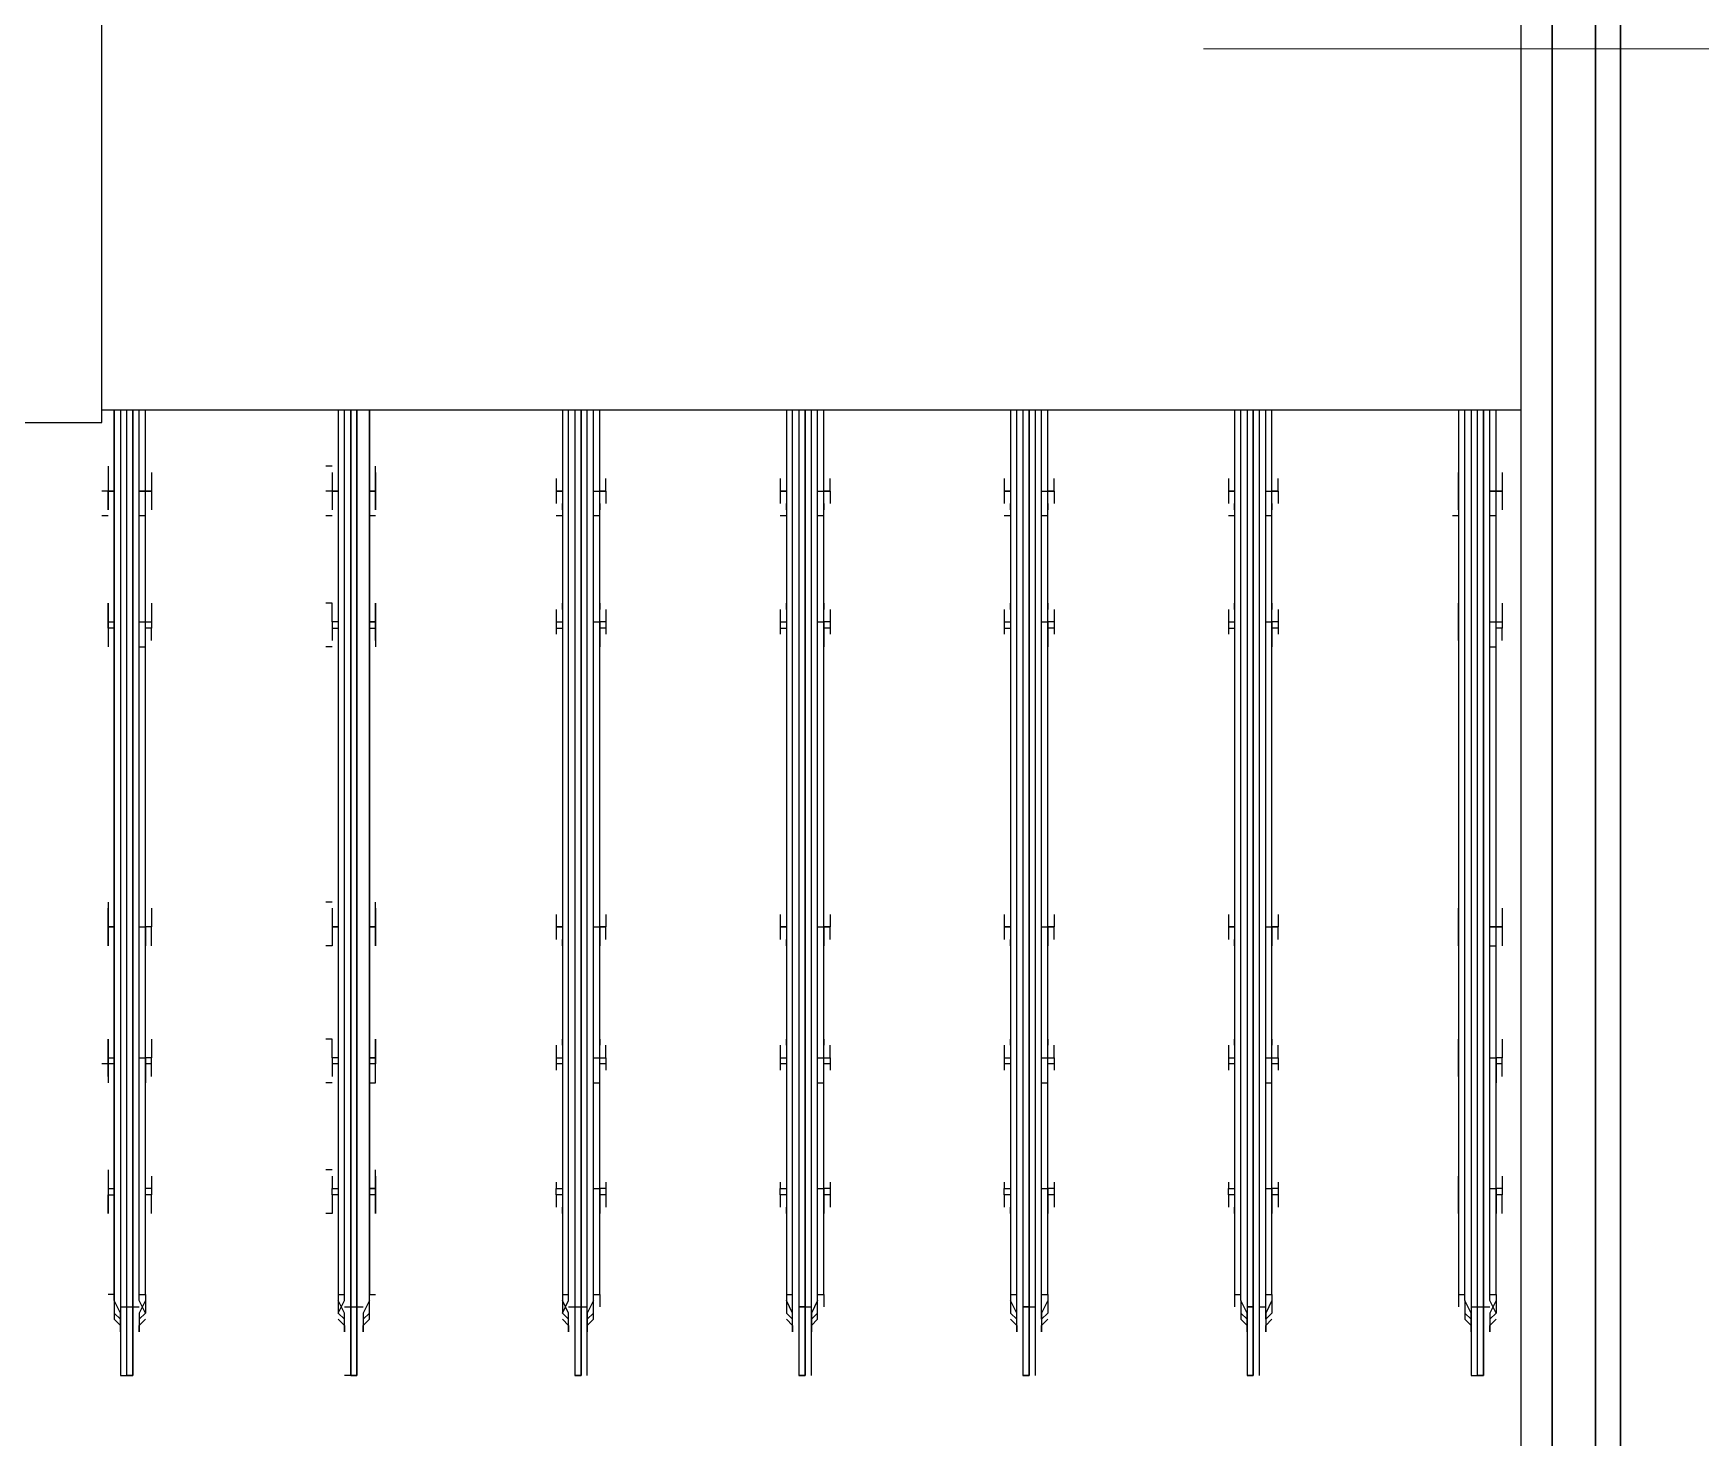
# Model space of a CAD drawing. Header units: metres. Extents: x 529352 to 529741, y 2674804 to 2675132.
# Drawn here: x 529552.1079 to 529552.4784, y 2675004.4792 to 2675004.7911 of the extents above; entities that cross this region are included whole.
import ezdxf

# ---------------------------------------------------------------- set-up
doc = ezdxf.new("R2010")
doc.units = ezdxf.units.M
doc.layers.add('IDT', color=7, linetype='Continuous')

# ---------------------------------------------------------------- blocks, each defined once
blk = doc.blocks.new('IDT')
at = {"layer": 'IDT', "color": 0, "lineweight": 25}
for p, q in [((16.87873, 9.80413), (16.87873, 8.9452)), ((16.88426, 8.9452), (16.88426, 9.80413)), ((16.88426, 9.80413), (16.88426, 8.9452)), ((16.89394, 8.9452), (16.89394, 9.80413)), ((16.89394, 9.80413), (16.89394, 8.9452)), ((16.90086, 8.9452), (16.90086, 9.80413)), ((16.87873, 8.99637), (16.87873, 9.75434)), ((16.91054, 9.66997), (16.90916, 9.66997)), ((16.90916, 9.66997), (16.90916, 9.65475)), ((16.90916, 9.65337), (16.90916, 9.66997)), ((16.90916, 9.66997), (16.91054, 9.66997)), ((16.91192, 9.66997), (16.91054, 9.66997)), ((16.91054, 9.66997), (16.91054, 9.65475)), ((16.91192, 9.65337), (16.91192, 9.66997)), ((16.95895, 9.66997), (16.95895, 9.65337)), ((16.96172, 9.66997), (16.96033, 9.66997)), ((16.96033, 9.66997), (16.96172, 9.66997)), ((16.96033, 9.65475), (16.96033, 9.66997)), ((16.96033, 9.66997), (16.96033, 9.65475)), ((16.96172, 9.65337), (16.96172, 9.66997)), ((17.00874, 9.66997), (17.00874, 9.65337)), ((17.01151, 9.66997), (17.01013, 9.66997)), ((17.01013, 9.66997), (17.01151, 9.66997)), ((17.01013, 9.65475), (17.01013, 9.66997)), ((17.01013, 9.66997), (17.01013, 9.65475)), ((17.01151, 9.65337), (17.01151, 9.66997)), ((17.05854, 9.66997), (17.05854, 9.65337)), ((17.0613, 9.66997), (17.05992, 9.66997)), ((17.05992, 9.66997), (17.0613, 9.66997)), ((17.05992, 9.65475), (17.05992, 9.66997)), ((17.05992, 9.66997), (17.05992, 9.65475)), ((17.0613, 9.65337), (17.0613, 9.66997)), ((17.10833, 9.66997), (17.10833, 9.65337)), ((17.1111, 9.66997), (17.10971, 9.66997)), ((17.10971, 9.66997), (17.1111, 9.66997)), ((17.10971, 9.65475), (17.10971, 9.66997)), ((17.10971, 9.66997), (17.10971, 9.65475)), ((17.1111, 9.65337), (17.1111, 9.66997)), ((17.15951, 9.65475), (17.15951, 9.66997)), ((17.15951, 9.66997), (17.16089, 9.66997)), ((17.16089, 9.66997), (17.15951, 9.66997)), ((17.15951, 9.66997), (17.15951, 9.65337)), ((17.16089, 9.66997), (17.16089, 9.65475)), ((17.16089, 9.65337), (17.16089, 9.66997)), ((17.16089, 9.66997), (17.16227, 9.66997)), ((17.21068, 9.66997), (17.2093, 9.66997)), ((17.2093, 9.66997), (17.2093, 9.65337)), ((17.2093, 9.65475), (17.2093, 9.66997)), ((17.2093, 9.66997), (17.21068, 9.66997)), ((17.21207, 9.66997), (17.21068, 9.66997)), ((17.21068, 9.66997), (17.21068, 9.65475)), ((17.21207, 9.65337), (17.21207, 9.66997)), ((16.90777, 9.65614), (16.90777, 9.66028)), ((16.90777, 9.66028), (16.90777, 9.6589)), ((16.91192, 9.6589), (16.91192, 9.66028)), ((16.91192, 9.66028), (16.91192, 9.65614)), ((16.95757, 9.65614), (16.95757, 9.66028)), ((16.95757, 9.66028), (16.95757, 9.6589)), ((16.96172, 9.6589), (16.96172, 9.66028)), ((16.96172, 9.66028), (16.96172, 9.65614)), ((17.00736, 9.65614), (17.00736, 9.66028)), ((17.00736, 9.66028), (17.00736, 9.6589)), ((17.01289, 9.6589), (17.01289, 9.66028)), ((17.01289, 9.66028), (17.01289, 9.65614)), ((17.05854, 9.66028), (17.05854, 9.6589)), ((17.05854, 9.65614), (17.05854, 9.66028)), ((17.06269, 9.6589), (17.06269, 9.66028)), ((17.06269, 9.66028), (17.06269, 9.65614)), ((17.10833, 9.66028), (17.10833, 9.6589)), ((17.10833, 9.65614), (17.10833, 9.66028)), ((17.11248, 9.6589), (17.11248, 9.66028)), ((17.11248, 9.66028), (17.11248, 9.65614)), ((17.15812, 9.66028), (17.15812, 9.6589)), ((17.15812, 9.65614), (17.15812, 9.66028)), ((17.16227, 9.6589), (17.16227, 9.66028)), ((17.16227, 9.66028), (17.16227, 9.65614)), ((17.20792, 9.65614), (17.20792, 9.66028)), ((17.20792, 9.66028), (17.20792, 9.6589)), ((17.21207, 9.6589), (17.21207, 9.66028)), ((17.21207, 9.66028), (17.21207, 9.65614)), ((16.90777, 9.6589), (16.90639, 9.65752)), ((16.90639, 9.65614), (16.90777, 9.65752)), ((16.90777, 9.65752), (16.90639, 9.65614)), ((16.90639, 9.65337), (16.90777, 9.65614)), ((16.90639, 9.65475), (16.90639, 9.65614)), ((16.90639, 9.65614), (16.90777, 9.65337)), ((16.91331, 9.65752), (16.91192, 9.6589)), ((16.91331, 9.65614), (16.91192, 9.65752)), ((16.91192, 9.65614), (16.91331, 9.65337)), ((16.91331, 9.65337), (16.91331, 9.65752)), ((16.91331, 9.65475), (16.91331, 9.65614)), ((16.95757, 9.6589), (16.95618, 9.65752)), ((16.95618, 9.65614), (16.95757, 9.65752)), ((16.95618, 9.65337), (16.95757, 9.65614)), ((16.95618, 9.65475), (16.95618, 9.65614)), ((16.95757, 9.65752), (16.95757, 9.65337)), ((16.9631, 9.65752), (16.96172, 9.6589)), ((16.9631, 9.65614), (16.96172, 9.65752)), ((16.96172, 9.65614), (16.9631, 9.65337)), ((16.9631, 9.65337), (16.9631, 9.65752)), ((16.9631, 9.65475), (16.9631, 9.65614)), ((17.00736, 9.6589), (17.00598, 9.65752)), ((17.00598, 9.65614), (17.00736, 9.65752)), ((17.00598, 9.65337), (17.00736, 9.65614)), ((17.00598, 9.65475), (17.00598, 9.65614)), ((17.00736, 9.65752), (17.00736, 9.65337)), ((17.01428, 9.65752), (17.01289, 9.6589)), ((17.01428, 9.65614), (17.01289, 9.65752)), ((17.01289, 9.65752), (17.01289, 9.65337)), ((17.01289, 9.65614), (17.01428, 9.65337)), ((17.01428, 9.65475), (17.01428, 9.65614)), ((17.05854, 9.6589), (17.05715, 9.65752)), ((17.05715, 9.65752), (17.05715, 9.65337)), ((17.05854, 9.65752), (17.05715, 9.65614)), ((17.05715, 9.65337), (17.05854, 9.65614)), ((17.05715, 9.65614), (17.05715, 9.65475)), ((17.06407, 9.65752), (17.06269, 9.6589)), ((17.06407, 9.65614), (17.06269, 9.65752)), ((17.06269, 9.65752), (17.06269, 9.65337)), ((17.06269, 9.65614), (17.06407, 9.65337)), ((17.06407, 9.65475), (17.06407, 9.65614)), ((17.10833, 9.6589), (17.10695, 9.65752)), ((17.10695, 9.65752), (17.10695, 9.65337)), ((17.10833, 9.65752), (17.10695, 9.65614)), ((17.10695, 9.65337), (17.10833, 9.65614)), ((17.10695, 9.65614), (17.10695, 9.65475)), ((17.11386, 9.65752), (17.11248, 9.6589)), ((17.11386, 9.65614), (17.11248, 9.65752)), ((17.11248, 9.65752), (17.11386, 9.65614)), ((17.11248, 9.65614), (17.11386, 9.65337)), ((17.11386, 9.65614), (17.11248, 9.65337)), ((17.11386, 9.65475), (17.11386, 9.65614)), ((17.15812, 9.6589), (17.15674, 9.65752)), ((17.15674, 9.65752), (17.15674, 9.65337)), ((17.15812, 9.65752), (17.15674, 9.65614)), ((17.15674, 9.65337), (17.15812, 9.65614)), ((17.15674, 9.65614), (17.15674, 9.65475)), ((17.16366, 9.65752), (17.16227, 9.6589)), ((17.16366, 9.65614), (17.16227, 9.65752)), ((17.16227, 9.65752), (17.16366, 9.65614)), ((17.16227, 9.65614), (17.16366, 9.65337)), ((17.16366, 9.65614), (17.16227, 9.65337)), ((17.16366, 9.65475), (17.16366, 9.65614)), ((17.20792, 9.6589), (17.20653, 9.65752)), ((17.20653, 9.65614), (17.20792, 9.65752)), ((17.20792, 9.65752), (17.20653, 9.65614)), ((17.20653, 9.65337), (17.20792, 9.65614)), ((17.20653, 9.65475), (17.20653, 9.65614)), ((17.20653, 9.65614), (17.20792, 9.65337)), ((17.21345, 9.65752), (17.21207, 9.6589)), ((17.21345, 9.65614), (17.21207, 9.65752)), ((17.21207, 9.65614), (17.21345, 9.65337)), ((17.21345, 9.65337), (17.21345, 9.65752)), ((17.21345, 9.65475), (17.21345, 9.65614)), ((16.90639, 9.65199), (16.90639, 9.65475)), ((16.90777, 9.65199), (16.90639, 9.65199)), ((16.90639, 9.65199), (16.90639, 9.45558)), ((16.90916, 9.65475), (16.90777, 9.65475)), ((16.90777, 9.65337), (16.90777, 9.45558)), ((16.91054, 9.65475), (16.90916, 9.65475)), ((16.90916, 9.65475), (16.90916, 9.45558)), ((16.90916, 9.45558), (16.90916, 9.65337)), ((16.91192, 9.65475), (16.91054, 9.65475)), ((16.91054, 9.65475), (16.91054, 9.45558)), ((16.91192, 9.45558), (16.91192, 9.65337)), ((16.91331, 9.65337), (16.91331, 9.45558)), ((16.91469, 9.65199), (16.91331, 9.65199)), ((16.91469, 9.65199), (16.91469, 9.65475)), ((16.91469, 9.45558), (16.91469, 9.65199)), ((16.95618, 9.65199), (16.95618, 9.65475)), ((16.95757, 9.65199), (16.95618, 9.65199)), ((16.95618, 9.65199), (16.95618, 9.45558)), ((16.95895, 9.65475), (16.95757, 9.65475)), ((16.95757, 9.65337), (16.95757, 9.45558)), ((16.95895, 9.65337), (16.95895, 9.45558)), ((16.96172, 9.65475), (16.96033, 9.65475)), ((16.96033, 9.65475), (16.96172, 9.65475)), ((16.96033, 9.45558), (16.96033, 9.65475)), ((16.96033, 9.65475), (16.96033, 9.45558)), ((16.96172, 9.45558), (16.96172, 9.65337)), ((16.9631, 9.65337), (16.9631, 9.45558)), ((16.96448, 9.65199), (16.9631, 9.65199)), ((16.96448, 9.65199), (16.96448, 9.65475)), ((16.96448, 9.45558), (16.96448, 9.65199)), ((17.00598, 9.65199), (17.00598, 9.65475)), ((17.00736, 9.65199), (17.00598, 9.65199)), ((17.00598, 9.65199), (17.00598, 9.45558)), ((17.00736, 9.65337), (17.00736, 9.45558)), ((17.01013, 9.65475), (17.00874, 9.65475)), ((17.00874, 9.65337), (17.00874, 9.45558)), ((17.01013, 9.65475), (17.01013, 9.45558)), ((17.01013, 9.45558), (17.01013, 9.65475)), ((17.01013, 9.65475), (17.01151, 9.65475)), ((17.01151, 9.65475), (17.01013, 9.65475)), ((17.01151, 9.45558), (17.01151, 9.65337)), ((17.01289, 9.65337), (17.01289, 9.45558)), ((17.01428, 9.65199), (17.01289, 9.65199)), ((17.01428, 9.65199), (17.01428, 9.65475)), ((17.01428, 9.45558), (17.01428, 9.65199)), ((17.05577, 9.65199), (17.05577, 9.65475)), ((17.05715, 9.65199), (17.05577, 9.65199)), ((17.05577, 9.65199), (17.05577, 9.45558)), ((17.05715, 9.65337), (17.05715, 9.45558)), ((17.05992, 9.65475), (17.05854, 9.65475)), ((17.05854, 9.65337), (17.05854, 9.45558)), ((17.05992, 9.65475), (17.05992, 9.45558)), ((17.05992, 9.45558), (17.05992, 9.65475)), ((17.05992, 9.65475), (17.0613, 9.65475)), ((17.0613, 9.65475), (17.05992, 9.65475)), ((17.0613, 9.45558), (17.0613, 9.65337)), ((17.06269, 9.65337), (17.06269, 9.45558)), ((17.06407, 9.65199), (17.06269, 9.65199)), ((17.06407, 9.65199), (17.06407, 9.65475)), ((17.06407, 9.45558), (17.06407, 9.65199)), ((17.10556, 9.65199), (17.10556, 9.65475)), ((17.10695, 9.65199), (17.10556, 9.65199)), ((17.10556, 9.65199), (17.10556, 9.45558)), ((17.10695, 9.65337), (17.10695, 9.45558)), ((17.10971, 9.65475), (17.10833, 9.65475)), ((17.10833, 9.65337), (17.10833, 9.45558)), ((17.1111, 9.65475), (17.10971, 9.65475)), ((17.10971, 9.45558), (17.10971, 9.65475)), ((17.10971, 9.65475), (17.10971, 9.45558)), ((17.11248, 9.65475), (17.1111, 9.65475)), ((17.1111, 9.45558), (17.1111, 9.65337)), ((17.11248, 9.65337), (17.11248, 9.45558)), ((17.11386, 9.65199), (17.11248, 9.65199)), ((17.11386, 9.65199), (17.11386, 9.65475)), ((17.11386, 9.45558), (17.11386, 9.65199)), ((17.15674, 9.65199), (17.15536, 9.65199)), ((17.15674, 9.65475), (17.15674, 9.65199)), ((17.15674, 9.65337), (17.15674, 9.45558)), ((17.15674, 9.45558), (17.15674, 9.65199)), ((17.15951, 9.65475), (17.15812, 9.65475)), ((17.16089, 9.65475), (17.15951, 9.65475)), ((17.15951, 9.45558), (17.15951, 9.65475)), ((17.15951, 9.65337), (17.15951, 9.45558)), ((17.16227, 9.65475), (17.16089, 9.65475)), ((17.16089, 9.65475), (17.16089, 9.45558)), ((17.16089, 9.45558), (17.16089, 9.65337)), ((17.16227, 9.65337), (17.16227, 9.45558)), ((17.16366, 9.65199), (17.16227, 9.65199)), ((17.16366, 9.65199), (17.16366, 9.65475)), ((17.16366, 9.45558), (17.16366, 9.65199)), ((17.20653, 9.65199), (17.20653, 9.65475)), ((17.20792, 9.65199), (17.20653, 9.65199)), ((17.20653, 9.65199), (17.20653, 9.45558)), ((17.2093, 9.65475), (17.20792, 9.65475)), ((17.20792, 9.65337), (17.20792, 9.45558)), ((17.21068, 9.65475), (17.2093, 9.65475)), ((17.2093, 9.45558), (17.2093, 9.65475)), ((17.2093, 9.65337), (17.2093, 9.45558)), ((17.21207, 9.65475), (17.21068, 9.65475)), ((17.21068, 9.65475), (17.21068, 9.45558)), ((17.21207, 9.45558), (17.21207, 9.65337)), ((17.21345, 9.65199), (17.21345, 9.65475)), ((17.21345, 9.65337), (17.21345, 9.45558)), ((17.21345, 9.45558), (17.21345, 9.65199)), ((17.21345, 9.65199), (17.21483, 9.65199)), ((16.90501, 9.634), (16.90501, 9.63262)), ((16.90639, 9.62847), (16.90639, 9.634)), ((16.91469, 9.62986), (16.91469, 9.634)), ((16.91469, 9.634), (16.91469, 9.63262)), ((16.95618, 9.62986), (16.95618, 9.634)), ((16.95618, 9.634), (16.95618, 9.63262)), ((16.96448, 9.62847), (16.96448, 9.634)), ((16.96448, 9.634), (16.96448, 9.63262)), ((17.00598, 9.62986), (17.00598, 9.634)), ((17.00598, 9.634), (17.00598, 9.63262)), ((17.01428, 9.62847), (17.01428, 9.634)), ((17.01428, 9.634), (17.01428, 9.63262)), ((17.05577, 9.62986), (17.05577, 9.634)), ((17.05577, 9.634), (17.05577, 9.63262)), ((17.06407, 9.62847), (17.06407, 9.634)), ((17.06407, 9.634), (17.06407, 9.63262)), ((17.10556, 9.62986), (17.10556, 9.634)), ((17.10556, 9.634), (17.10556, 9.63262)), ((17.11386, 9.62847), (17.11386, 9.634)), ((17.11386, 9.634), (17.11386, 9.63262)), ((17.15536, 9.62986), (17.15536, 9.634)), ((17.15536, 9.634), (17.15536, 9.63262)), ((17.16366, 9.62847), (17.16366, 9.634)), ((17.16504, 9.63262), (17.16504, 9.634)), ((17.16504, 9.634), (17.16642, 9.634)), ((17.20515, 9.634), (17.20515, 9.63262)), ((17.20653, 9.634), (17.20653, 9.62986)), ((17.21483, 9.62986), (17.21483, 9.634)), ((17.21483, 9.634), (17.21483, 9.63262)), ((16.90501, 9.63262), (16.90501, 9.62986)), ((16.90501, 9.62847), (16.90501, 9.62986)), ((16.90501, 9.62986), (16.90639, 9.62986)), ((16.91469, 9.63262), (16.91469, 9.62986)), ((16.91469, 9.62432), (16.91469, 9.62986)), ((16.91469, 9.62986), (16.91469, 9.62709)), ((16.9548, 9.62986), (16.9548, 9.63262)), ((16.9548, 9.62847), (16.9548, 9.62986)), ((16.9548, 9.62986), (16.95618, 9.62986)), ((16.95618, 9.62847), (16.95618, 9.62986)), ((16.96448, 9.62986), (16.96587, 9.62986)), ((16.96587, 9.62986), (16.96587, 9.63262)), ((16.96587, 9.62986), (16.96587, 9.62847)), ((17.00459, 9.62986), (17.00459, 9.63262)), ((17.00459, 9.62847), (17.00459, 9.62986)), ((17.00459, 9.62986), (17.00598, 9.62986)), ((17.00598, 9.62847), (17.00598, 9.62986)), ((17.01428, 9.62986), (17.01566, 9.62986)), ((17.01566, 9.62986), (17.01566, 9.63262)), ((17.01566, 9.62986), (17.01566, 9.62847)), ((17.05439, 9.62986), (17.05439, 9.63262)), ((17.05439, 9.62847), (17.05439, 9.62986)), ((17.05439, 9.62986), (17.05577, 9.62986)), ((17.05577, 9.62847), (17.05577, 9.62986)), ((17.06407, 9.62986), (17.06545, 9.62986)), ((17.06545, 9.62986), (17.06545, 9.63262)), ((17.06545, 9.62986), (17.06545, 9.62847)), ((17.10418, 9.62986), (17.10418, 9.63262)), ((17.10418, 9.62847), (17.10418, 9.62986)), ((17.10418, 9.62986), (17.10556, 9.62986)), ((17.10556, 9.62847), (17.10556, 9.62986)), ((17.11386, 9.62986), (17.11525, 9.62986)), ((17.11525, 9.62986), (17.11525, 9.63262)), ((17.11525, 9.62986), (17.11525, 9.62847)), ((17.15536, 9.63262), (17.15536, 9.62986)), ((17.15536, 9.62986), (17.15536, 9.62847)), ((17.15536, 9.62847), (17.15536, 9.62986)), ((17.15536, 9.62986), (17.15674, 9.62986)), ((17.16366, 9.62986), (17.16504, 9.62986)), ((17.16504, 9.62986), (17.16504, 9.63262)), ((17.16504, 9.62986), (17.16504, 9.62847)), ((17.20515, 9.63262), (17.20515, 9.62986)), ((17.20515, 9.62847), (17.20515, 9.62986)), ((17.20515, 9.62986), (17.20653, 9.62986)), ((17.20653, 9.62986), (17.20653, 9.62847)), ((17.21483, 9.62986), (17.21345, 9.62986)), ((17.21483, 9.63262), (17.21483, 9.62986)), ((17.21483, 9.62847), (17.21483, 9.62986)), ((17.21483, 9.62709), (17.21483, 9.62986)), ((16.90501, 9.62709), (16.90501, 9.62847)), ((16.90501, 9.62847), (16.90639, 9.62847)), ((16.90501, 9.62571), (16.90501, 9.62709)), ((16.90777, 9.62847), (16.90639, 9.62847)), ((16.90639, 9.62847), (16.90639, 9.62432)), ((16.91469, 9.62709), (16.91469, 9.62571)), ((16.9548, 9.62709), (16.9548, 9.62847)), ((16.9548, 9.62847), (16.95618, 9.62847)), ((16.95757, 9.62847), (16.95618, 9.62847)), ((16.95618, 9.62847), (16.95618, 9.62432)), ((16.95618, 9.62709), (16.95618, 9.62571)), ((16.96448, 9.62432), (16.96448, 9.62847)), ((16.96587, 9.62847), (16.96448, 9.62847)), ((16.96448, 9.62571), (16.96448, 9.62709)), ((16.96587, 9.62709), (16.96587, 9.62847)), ((17.00459, 9.62709), (17.00459, 9.62847)), ((17.00459, 9.62847), (17.00598, 9.62847)), ((17.00736, 9.62847), (17.00598, 9.62847)), ((17.00598, 9.62847), (17.00598, 9.62432)), ((17.00598, 9.62709), (17.00598, 9.62571)), ((17.01428, 9.62432), (17.01428, 9.62847)), ((17.01566, 9.62847), (17.01428, 9.62847)), ((17.01428, 9.62571), (17.01428, 9.62709)), ((17.01566, 9.62709), (17.01566, 9.62847)), ((17.05439, 9.62709), (17.05439, 9.62847)), ((17.05439, 9.62847), (17.05577, 9.62847)), ((17.05715, 9.62847), (17.05577, 9.62847)), ((17.05577, 9.62847), (17.05577, 9.62432)), ((17.05577, 9.62709), (17.05577, 9.62571)), ((17.06407, 9.62432), (17.06407, 9.62847)), ((17.06545, 9.62847), (17.06407, 9.62847)), ((17.06407, 9.62571), (17.06407, 9.62709)), ((17.06545, 9.62709), (17.06545, 9.62847)), ((17.10418, 9.62709), (17.10418, 9.62847)), ((17.10418, 9.62847), (17.10556, 9.62847)), ((17.10695, 9.62847), (17.10556, 9.62847)), ((17.10556, 9.62847), (17.10556, 9.62432)), ((17.10556, 9.62709), (17.10556, 9.62571)), ((17.11386, 9.62432), (17.11386, 9.62847)), ((17.11525, 9.62847), (17.11386, 9.62847)), ((17.11386, 9.62571), (17.11386, 9.62709)), ((17.11525, 9.62709), (17.11525, 9.62847)), ((17.15536, 9.62847), (17.15674, 9.62847)), ((17.15674, 9.62847), (17.15536, 9.62847)), ((17.15536, 9.62847), (17.15536, 9.62432)), ((17.15536, 9.62709), (17.15536, 9.62847)), ((17.15536, 9.62571), (17.15536, 9.62709)), ((17.16366, 9.62432), (17.16366, 9.62847)), ((17.16504, 9.62847), (17.16366, 9.62847)), ((17.16504, 9.62709), (17.16504, 9.62847)), ((17.16504, 9.62571), (17.16504, 9.62709)), ((17.20515, 9.62709), (17.20515, 9.62847)), ((17.20515, 9.62847), (17.20653, 9.62847)), ((17.20515, 9.62571), (17.20515, 9.62709)), ((17.20653, 9.62847), (17.20653, 9.62432)), ((17.21483, 9.62847), (17.21345, 9.62847)), ((17.21483, 9.62432), (17.21483, 9.62847)), ((17.21483, 9.62571), (17.21483, 9.62709)), ((17.16504, 9.62432), (17.16642, 9.62432)), ((16.90639, 9.60081), (16.90639, 9.60496)), ((16.91469, 9.59943), (16.91469, 9.60496)), ((16.95757, 9.60496), (16.95618, 9.60496)), ((16.95618, 9.60496), (16.95618, 9.60081)), ((16.96448, 9.60081), (16.96448, 9.60496)), ((17.00736, 9.60496), (17.00598, 9.60496)), ((17.00598, 9.60496), (17.00598, 9.60081)), ((17.01428, 9.60081), (17.01428, 9.60496)), ((17.05715, 9.60496), (17.05577, 9.60496)), ((17.05577, 9.60496), (17.05577, 9.60081)), ((17.06407, 9.60081), (17.06407, 9.60496)), ((17.10695, 9.60496), (17.10556, 9.60496)), ((17.10556, 9.60496), (17.10556, 9.60081)), ((17.11386, 9.60081), (17.11386, 9.60496)), ((17.15674, 9.60496), (17.15536, 9.60496)), ((17.15536, 9.60496), (17.15536, 9.60081)), ((17.16366, 9.60081), (17.16366, 9.60496)), ((17.16504, 9.60496), (17.16642, 9.60496)), ((17.20653, 9.60081), (17.20653, 9.60496)), ((17.21483, 9.60081), (17.21483, 9.60496)), ((16.90501, 9.60358), (16.90501, 9.60219)), ((16.90501, 9.60219), (16.90501, 9.60081)), ((16.90501, 9.60081), (16.90501, 9.59943)), ((16.90501, 9.60081), (16.90639, 9.60081)), ((16.90639, 9.59943), (16.90639, 9.60081)), ((16.91469, 9.60358), (16.91469, 9.60219)), ((16.91469, 9.60219), (16.91469, 9.59943)), ((16.9548, 9.60081), (16.9548, 9.60219)), ((16.9548, 9.59943), (16.9548, 9.60081)), ((16.9548, 9.60081), (16.95618, 9.60081)), ((16.95618, 9.60358), (16.95618, 9.60219)), ((16.95618, 9.60081), (16.95618, 9.59943)), ((16.96448, 9.60219), (16.96448, 9.60358)), ((16.96448, 9.59943), (16.96448, 9.60081)), ((16.96448, 9.60081), (16.96587, 9.60081)), ((16.96587, 9.60081), (16.96587, 9.60219)), ((16.96587, 9.59943), (16.96587, 9.60081)), ((17.00459, 9.60081), (17.00459, 9.60219)), ((17.00459, 9.59943), (17.00459, 9.60081)), ((17.00459, 9.60081), (17.00598, 9.60081)), ((17.00598, 9.60358), (17.00598, 9.60219)), ((17.00598, 9.60081), (17.00598, 9.59943)), ((17.01428, 9.60219), (17.01428, 9.60358)), ((17.01428, 9.59943), (17.01428, 9.60081)), ((17.01428, 9.60081), (17.01566, 9.60081)), ((17.01566, 9.60081), (17.01566, 9.60219)), ((17.01566, 9.59943), (17.01566, 9.60081)), ((17.05439, 9.60081), (17.05439, 9.60219)), ((17.05439, 9.59943), (17.05439, 9.60081)), ((17.05439, 9.60081), (17.05577, 9.60081)), ((17.05577, 9.60358), (17.05577, 9.60219)), ((17.05577, 9.60081), (17.05577, 9.59943)), ((17.06407, 9.60219), (17.06407, 9.60358)), ((17.06407, 9.59943), (17.06407, 9.60081)), ((17.06407, 9.60081), (17.06545, 9.60081)), ((17.06545, 9.60081), (17.06545, 9.60219)), ((17.06545, 9.59943), (17.06545, 9.60081)), ((17.10418, 9.60081), (17.10418, 9.60219)), ((17.10418, 9.59943), (17.10418, 9.60081)), ((17.10418, 9.60081), (17.10556, 9.60081)), ((17.10556, 9.60358), (17.10556, 9.60219)), ((17.10556, 9.60081), (17.10556, 9.59943)), ((17.11386, 9.60219), (17.11386, 9.60358)), ((17.11386, 9.59943), (17.11386, 9.60081)), ((17.11386, 9.60081), (17.11525, 9.60081)), ((17.11525, 9.60081), (17.11525, 9.60219)), ((17.11525, 9.59943), (17.11525, 9.60081)), ((17.15536, 9.60358), (17.15536, 9.60219)), ((17.15536, 9.60219), (17.15536, 9.60081)), ((17.15536, 9.59943), (17.15536, 9.60081)), ((17.15536, 9.60081), (17.15536, 9.59943)), ((17.15536, 9.60081), (17.15674, 9.60081)), ((17.16366, 9.59943), (17.16366, 9.60081)), ((17.16366, 9.60081), (17.16504, 9.60081)), ((17.16504, 9.60219), (17.16504, 9.60358)), ((17.16504, 9.60081), (17.16504, 9.60219)), ((17.16504, 9.59943), (17.16504, 9.60081)), ((17.20515, 9.60358), (17.20515, 9.60219)), ((17.20515, 9.60219), (17.20515, 9.60081)), ((17.20515, 9.60081), (17.20515, 9.59943)), ((17.20515, 9.60081), (17.20653, 9.60081)), ((17.20653, 9.59943), (17.20653, 9.60081)), ((17.21345, 9.60081), (17.21483, 9.60081)), ((17.21483, 9.60358), (17.21483, 9.60219)), ((17.21483, 9.60219), (17.21483, 9.60081)), ((17.21483, 9.60081), (17.21483, 9.59943)), ((17.21483, 9.59943), (17.21483, 9.60081)), ((17.21483, 9.60081), (17.21622, 9.60081)), ((16.90501, 9.59943), (16.90639, 9.59943)), ((16.90501, 9.59666), (16.90501, 9.59943)), ((16.90501, 9.59528), (16.90501, 9.59666)), ((16.90777, 9.59943), (16.90639, 9.59943)), ((16.90639, 9.59943), (16.90639, 9.59528)), ((16.91469, 9.59943), (16.91469, 9.59666)), ((16.91469, 9.59528), (16.91469, 9.59943)), ((16.91469, 9.59666), (16.91469, 9.59528)), ((16.95618, 9.59943), (16.9548, 9.59943)), ((16.9548, 9.59943), (16.9548, 9.59666)), ((16.95757, 9.59943), (16.95618, 9.59943)), ((16.95618, 9.59943), (16.95618, 9.59528)), ((16.95618, 9.59528), (16.95618, 9.59666)), ((16.96448, 9.59528), (16.96448, 9.59943)), ((16.96587, 9.59943), (16.96448, 9.59943)), ((16.96448, 9.59666), (16.96448, 9.59528)), ((16.96587, 9.59666), (16.96587, 9.59943)), ((17.00598, 9.59943), (17.00459, 9.59943)), ((17.00459, 9.59943), (17.00459, 9.59666)), ((17.00736, 9.59943), (17.00598, 9.59943)), ((17.00598, 9.59943), (17.00598, 9.59528)), ((17.00598, 9.59528), (17.00598, 9.59666)), ((17.01428, 9.59528), (17.01428, 9.59943)), ((17.01566, 9.59943), (17.01428, 9.59943)), ((17.01428, 9.59666), (17.01428, 9.59528)), ((17.01566, 9.59666), (17.01566, 9.59943)), ((17.05577, 9.59943), (17.05439, 9.59943)), ((17.05439, 9.59943), (17.05439, 9.59666)), ((17.05715, 9.59943), (17.05577, 9.59943)), ((17.05577, 9.59943), (17.05577, 9.59528)), ((17.05577, 9.59528), (17.05577, 9.59666)), ((17.06407, 9.59528), (17.06407, 9.59943)), ((17.06545, 9.59943), (17.06407, 9.59943)), ((17.06407, 9.59666), (17.06407, 9.59528)), ((17.06545, 9.59666), (17.06545, 9.59943)), ((17.10556, 9.59943), (17.10418, 9.59943)), ((17.10418, 9.59943), (17.10418, 9.59666)), ((17.10695, 9.59943), (17.10556, 9.59943)), ((17.10556, 9.59943), (17.10556, 9.59528)), ((17.10556, 9.59528), (17.10556, 9.59666)), ((17.11386, 9.59528), (17.11386, 9.59943)), ((17.11525, 9.59943), (17.11386, 9.59943)), ((17.11386, 9.59666), (17.11386, 9.59528)), ((17.11525, 9.59666), (17.11525, 9.59943)), ((17.15536, 9.59943), (17.15674, 9.59943)), ((17.15674, 9.59943), (17.15536, 9.59943)), ((17.15536, 9.59943), (17.15536, 9.59528)), ((17.15536, 9.59666), (17.15536, 9.59943)), ((17.15536, 9.59528), (17.15536, 9.59666)), ((17.16366, 9.59943), (17.16504, 9.59943)), ((17.16366, 9.59528), (17.16366, 9.59943)), ((17.16504, 9.59943), (17.16504, 9.59666)), ((17.16504, 9.59666), (17.16504, 9.59528)), ((17.20515, 9.59943), (17.20653, 9.59943)), ((17.20515, 9.59666), (17.20515, 9.59943)), ((17.20515, 9.59528), (17.20515, 9.59666)), ((17.20792, 9.59943), (17.20653, 9.59943)), ((17.20653, 9.59943), (17.20653, 9.59528)), ((17.21483, 9.59943), (17.21345, 9.59943)), ((17.21483, 9.59943), (17.21483, 9.59666)), ((17.21483, 9.59528), (17.21483, 9.59943)), ((17.21483, 9.59666), (17.21483, 9.59528)), ((17.16504, 9.59528), (17.16642, 9.59528)), ((16.90501, 9.57315), (16.90501, 9.57453)), ((16.90777, 9.57453), (16.90639, 9.57453)), ((16.90639, 9.57453), (16.90639, 9.57038)), ((16.91469, 9.57038), (16.91469, 9.57453)), ((16.91469, 9.57453), (16.91469, 9.57315)), ((16.95618, 9.57038), (16.95618, 9.57453)), ((16.95618, 9.57453), (16.95618, 9.57315)), ((16.96448, 9.57038), (16.96448, 9.57453)), ((16.96448, 9.57453), (16.96448, 9.57315)), ((17.00598, 9.57038), (17.00598, 9.57453)), ((17.00598, 9.57453), (17.00598, 9.57315)), ((17.01428, 9.57038), (17.01428, 9.57453)), ((17.01428, 9.57453), (17.01428, 9.57315)), ((17.05577, 9.57038), (17.05577, 9.57453)), ((17.05577, 9.57453), (17.05577, 9.57315)), ((17.06407, 9.57038), (17.06407, 9.57453)), ((17.06407, 9.57453), (17.06407, 9.57315)), ((17.10556, 9.57038), (17.10556, 9.57453)), ((17.10556, 9.57453), (17.10556, 9.57315)), ((17.11386, 9.57038), (17.11386, 9.57453)), ((17.11386, 9.57453), (17.11386, 9.57315)), ((17.15536, 9.57315), (17.15536, 9.57453)), ((17.15536, 9.57453), (17.15536, 9.57038)), ((17.16366, 9.57038), (17.16366, 9.57453)), ((17.16504, 9.57315), (17.16504, 9.57453)), ((17.16504, 9.57453), (17.16642, 9.57453)), ((17.20515, 9.57453), (17.20515, 9.57315)), ((17.20653, 9.57038), (17.20653, 9.57453)), ((17.21483, 9.57038), (17.21483, 9.57453)), ((17.21483, 9.57453), (17.21483, 9.57315)), ((16.90501, 9.57038), (16.90501, 9.57315)), ((16.90501, 9.56761), (16.90501, 9.57038)), ((16.90501, 9.57038), (16.90639, 9.57038)), ((16.90639, 9.57038), (16.90501, 9.57038)), ((16.90639, 9.57038), (16.90639, 9.56485)), ((16.90777, 9.57038), (16.90639, 9.57038)), ((16.90639, 9.57038), (16.90777, 9.57038)), ((16.91469, 9.57315), (16.91469, 9.57038)), ((16.91469, 9.56485), (16.91469, 9.57038)), ((16.91469, 9.57038), (16.91469, 9.56761)), ((16.9548, 9.57315), (16.9548, 9.57038)), ((16.9548, 9.56761), (16.9548, 9.57038)), ((16.9548, 9.57038), (16.95618, 9.57038)), ((16.9548, 9.57038), (16.95618, 9.57038)), ((16.95618, 9.57038), (16.9548, 9.57038)), ((16.95757, 9.57038), (16.95618, 9.57038)), ((16.95618, 9.57038), (16.95618, 9.56485)), ((16.96448, 9.56485), (16.96448, 9.57038)), ((16.96587, 9.57038), (16.96448, 9.57038)), ((16.96448, 9.57038), (16.96587, 9.57038)), ((16.96587, 9.57038), (16.96448, 9.57038)), ((16.96587, 9.57038), (16.96587, 9.57315)), ((16.96587, 9.56761), (16.96587, 9.57038)), ((17.00459, 9.57315), (17.00459, 9.57038)), ((17.00459, 9.56761), (17.00459, 9.57038)), ((17.00459, 9.57038), (17.00598, 9.57038)), ((17.00459, 9.57038), (17.00598, 9.57038)), ((17.00598, 9.57038), (17.00459, 9.57038)), ((17.00736, 9.57038), (17.00598, 9.57038)), ((17.00598, 9.57038), (17.00598, 9.56485)), ((17.01428, 9.56485), (17.01428, 9.57038)), ((17.01566, 9.57038), (17.01428, 9.57038)), ((17.01428, 9.57038), (17.01566, 9.57038)), ((17.01566, 9.57038), (17.01428, 9.57038)), ((17.01566, 9.57038), (17.01566, 9.57315)), ((17.01566, 9.56761), (17.01566, 9.57038)), ((17.05439, 9.57315), (17.05439, 9.57038)), ((17.05439, 9.56761), (17.05439, 9.57038)), ((17.05439, 9.57038), (17.05577, 9.57038)), ((17.05439, 9.57038), (17.05577, 9.57038)), ((17.05577, 9.57038), (17.05439, 9.57038)), ((17.05715, 9.57038), (17.05577, 9.57038)), ((17.05577, 9.57038), (17.05577, 9.56485)), ((17.06407, 9.56485), (17.06407, 9.57038)), ((17.06545, 9.57038), (17.06407, 9.57038)), ((17.06407, 9.57038), (17.06545, 9.57038)), ((17.06545, 9.57038), (17.06407, 9.57038)), ((17.06545, 9.57038), (17.06545, 9.57315)), ((17.06545, 9.56761), (17.06545, 9.57038)), ((17.10418, 9.57315), (17.10418, 9.57038)), ((17.10418, 9.56761), (17.10418, 9.57038)), ((17.10418, 9.57038), (17.10556, 9.57038)), ((17.10418, 9.57038), (17.10556, 9.57038)), ((17.10556, 9.57038), (17.10418, 9.57038)), ((17.10695, 9.57038), (17.10556, 9.57038)), ((17.10556, 9.57038), (17.10556, 9.56485)), ((17.11386, 9.56485), (17.11386, 9.57038)), ((17.11525, 9.57038), (17.11386, 9.57038)), ((17.11386, 9.57038), (17.11525, 9.57038)), ((17.11525, 9.57038), (17.11386, 9.57038)), ((17.11525, 9.57038), (17.11525, 9.57315)), ((17.11525, 9.56761), (17.11525, 9.57038)), ((17.15536, 9.57038), (17.15536, 9.57315)), ((17.15536, 9.56761), (17.15536, 9.57038)), ((17.15536, 9.57038), (17.15674, 9.57038)), ((17.15674, 9.57038), (17.15536, 9.57038)), ((17.15536, 9.57038), (17.15536, 9.56485)), ((17.15674, 9.57038), (17.15536, 9.57038)), ((17.15536, 9.57038), (17.15674, 9.57038)), ((17.16366, 9.56485), (17.16366, 9.57038)), ((17.16504, 9.57038), (17.16366, 9.57038)), ((17.16366, 9.57038), (17.16504, 9.57038)), ((17.16504, 9.57038), (17.16366, 9.57038)), ((17.16504, 9.57038), (17.16504, 9.57315)), ((17.16504, 9.56761), (17.16504, 9.57038)), ((17.20515, 9.57315), (17.20515, 9.57038)), ((17.20515, 9.56761), (17.20515, 9.57038)), ((17.20515, 9.57038), (17.20653, 9.57038)), ((17.20515, 9.57038), (17.20653, 9.57038)), ((17.20792, 9.57038), (17.20653, 9.57038)), ((17.20653, 9.57038), (17.20653, 9.56485)), ((17.21483, 9.57038), (17.21345, 9.57038)), ((17.21345, 9.57038), (17.21483, 9.57038)), ((17.21483, 9.57315), (17.21483, 9.57038)), ((17.21483, 9.56485), (17.21483, 9.57038)), ((17.21483, 9.57038), (17.21483, 9.56761)), ((16.90501, 9.56623), (16.90501, 9.56761)), ((16.91469, 9.56761), (16.91469, 9.56623)), ((16.95618, 9.56761), (16.95618, 9.56623)), ((16.96448, 9.56623), (16.96448, 9.56761)), ((17.00598, 9.56761), (17.00598, 9.56623)), ((17.01428, 9.56623), (17.01428, 9.56761)), ((17.05577, 9.56761), (17.05577, 9.56623)), ((17.06407, 9.56623), (17.06407, 9.56761)), ((17.10556, 9.56761), (17.10556, 9.56623)), ((17.11386, 9.56623), (17.11386, 9.56761)), ((17.15536, 9.56623), (17.15536, 9.56761)), ((17.16504, 9.56623), (17.16504, 9.56761)), ((17.20515, 9.56623), (17.20515, 9.56761)), ((17.21483, 9.56761), (17.21483, 9.56623)), ((17.16504, 9.56485), (17.16642, 9.56485)), ((16.90777, 9.50814), (16.90639, 9.50814)), ((16.90639, 9.50814), (16.90639, 9.50399)), ((16.91469, 9.50399), (16.91469, 9.50814)), ((16.95618, 9.50261), (16.95618, 9.50814)), ((16.96448, 9.50399), (16.96448, 9.50814)), ((17.00598, 9.50261), (17.00598, 9.50814)), ((17.01428, 9.50399), (17.01428, 9.50814)), ((17.05577, 9.50261), (17.05577, 9.50814)), ((17.06407, 9.50399), (17.06407, 9.50814)), ((17.10556, 9.50261), (17.10556, 9.50814)), ((17.11386, 9.50399), (17.11386, 9.50814)), ((17.15536, 9.50399), (17.15536, 9.50814)), ((17.16366, 9.50399), (17.16366, 9.50814)), ((17.16504, 9.50814), (17.16642, 9.50814)), ((17.20792, 9.50814), (17.20653, 9.50814)), ((17.20653, 9.50814), (17.20653, 9.50399)), ((17.21483, 9.50399), (17.21483, 9.50814)), ((16.90501, 9.50676), (16.90501, 9.50537)), ((16.90501, 9.50537), (16.90501, 9.50399)), ((16.90501, 9.50261), (16.90501, 9.50399)), ((16.90501, 9.50399), (16.90639, 9.50399)), ((16.90639, 9.50399), (16.90639, 9.50261)), ((16.91469, 9.50676), (16.91469, 9.50537)), ((16.91469, 9.50537), (16.91469, 9.50399)), ((16.91469, 9.50399), (16.91469, 9.49984)), ((16.91469, 9.50261), (16.91469, 9.50399)), ((16.9548, 9.50399), (16.9548, 9.50537)), ((16.9548, 9.50261), (16.9548, 9.50399)), ((16.9548, 9.50399), (16.95618, 9.50399)), ((16.95618, 9.50676), (16.95618, 9.50537)), ((16.96448, 9.50537), (16.96448, 9.50676)), ((16.96448, 9.49846), (16.96448, 9.50399)), ((16.96587, 9.50399), (16.96448, 9.50399)), ((16.96587, 9.50399), (16.96587, 9.50537)), ((16.96587, 9.50261), (16.96587, 9.50399)), ((17.00459, 9.50399), (17.00459, 9.50537)), ((17.00459, 9.50261), (17.00459, 9.50399)), ((17.00459, 9.50399), (17.00598, 9.50399)), ((17.00598, 9.50676), (17.00598, 9.50537)), ((17.01428, 9.50537), (17.01428, 9.50676)), ((17.01428, 9.49846), (17.01428, 9.50399)), ((17.01566, 9.50399), (17.01428, 9.50399)), ((17.01566, 9.50399), (17.01566, 9.50537)), ((17.01566, 9.50261), (17.01566, 9.50399)), ((17.05439, 9.50399), (17.05439, 9.50537)), ((17.05439, 9.50261), (17.05439, 9.50399)), ((17.05439, 9.50399), (17.05577, 9.50399)), ((17.05577, 9.50676), (17.05577, 9.50537)), ((17.06407, 9.50537), (17.06407, 9.50676)), ((17.06407, 9.49846), (17.06407, 9.50399)), ((17.06545, 9.50399), (17.06407, 9.50399)), ((17.06545, 9.50399), (17.06545, 9.50537)), ((17.06545, 9.50261), (17.06545, 9.50399)), ((17.10418, 9.50399), (17.10418, 9.50537)), ((17.10418, 9.50261), (17.10418, 9.50399)), ((17.10418, 9.50399), (17.10556, 9.50399)), ((17.10556, 9.50676), (17.10556, 9.50537)), ((17.11386, 9.50537), (17.11386, 9.50676)), ((17.11386, 9.49846), (17.11386, 9.50399)), ((17.11525, 9.50399), (17.11386, 9.50399)), ((17.11525, 9.50399), (17.11525, 9.50537)), ((17.11525, 9.50261), (17.11525, 9.50399)), ((17.15536, 9.50676), (17.15536, 9.50537)), ((17.15536, 9.50537), (17.15536, 9.50399)), ((17.15674, 9.50399), (17.15536, 9.50399)), ((17.15536, 9.50399), (17.15536, 9.50261)), ((17.15536, 9.50261), (17.15536, 9.50399)), ((17.16366, 9.49846), (17.16366, 9.50399)), ((17.16504, 9.50399), (17.16366, 9.50399)), ((17.16504, 9.50537), (17.16504, 9.50676)), ((17.16504, 9.50399), (17.16504, 9.50537)), ((17.16504, 9.50261), (17.16504, 9.50399)), ((17.20515, 9.50676), (17.20515, 9.50537)), ((17.20515, 9.50537), (17.20515, 9.50399)), ((17.20515, 9.50261), (17.20515, 9.50399)), ((17.20515, 9.50399), (17.20653, 9.50399)), ((17.20653, 9.50399), (17.20653, 9.50261)), ((17.21345, 9.50399), (17.21483, 9.50399)), ((17.21483, 9.50537), (17.21483, 9.50676)), ((17.21483, 9.50261), (17.21483, 9.50537)), ((17.21483, 9.50399), (17.21483, 9.50261)), ((16.90639, 9.50261), (16.90501, 9.50261)), ((16.90501, 9.49984), (16.90501, 9.50261)), ((16.90777, 9.50261), (16.90639, 9.50261)), ((16.90639, 9.50261), (16.90639, 9.49846)), ((16.91469, 9.49846), (16.91469, 9.50261)), ((16.9548, 9.49984), (16.9548, 9.50261)), ((16.9548, 9.50261), (16.95618, 9.50261)), ((16.95757, 9.50261), (16.95618, 9.50261)), ((16.95618, 9.50261), (16.95618, 9.49846)), ((16.96587, 9.50261), (16.96448, 9.50261)), ((16.96587, 9.49984), (16.96587, 9.50261)), ((17.00459, 9.49984), (17.00459, 9.50261)), ((17.00459, 9.50261), (17.00598, 9.50261)), ((17.00736, 9.50261), (17.00598, 9.50261)), ((17.00598, 9.50261), (17.00598, 9.49846)), ((17.01566, 9.50261), (17.01428, 9.50261)), ((17.01566, 9.49984), (17.01566, 9.50261)), ((17.05439, 9.49984), (17.05439, 9.50261)), ((17.05439, 9.50261), (17.05577, 9.50261)), ((17.05715, 9.50261), (17.05577, 9.50261)), ((17.05577, 9.50261), (17.05577, 9.49846)), ((17.06545, 9.50261), (17.06407, 9.50261)), ((17.06545, 9.49984), (17.06545, 9.50261)), ((17.10418, 9.49984), (17.10418, 9.50261)), ((17.10418, 9.50261), (17.10556, 9.50261)), ((17.10695, 9.50261), (17.10556, 9.50261)), ((17.10556, 9.50261), (17.10556, 9.49846)), ((17.11525, 9.50261), (17.11386, 9.50261)), ((17.11525, 9.49984), (17.11525, 9.50261)), ((17.15536, 9.50261), (17.15674, 9.50261)), ((17.15674, 9.50261), (17.15536, 9.50261)), ((17.15536, 9.50261), (17.15536, 9.49984)), ((17.15536, 9.49846), (17.15536, 9.50261)), ((17.16366, 9.50261), (17.16504, 9.50261)), ((17.16504, 9.50261), (17.16504, 9.49984)), ((17.20653, 9.50261), (17.20515, 9.50261)), ((17.20515, 9.49984), (17.20515, 9.50261)), ((17.20792, 9.50261), (17.20653, 9.50261)), ((17.20653, 9.50261), (17.20653, 9.49846)), ((17.21483, 9.50261), (17.21345, 9.50261)), ((17.21483, 9.50261), (17.21483, 9.49984)), ((17.21483, 9.49846), (17.21483, 9.50261)), ((16.90501, 9.49846), (16.90501, 9.49984)), ((16.91469, 9.49984), (16.91469, 9.49846)), ((16.95618, 9.49846), (16.95618, 9.49984)), ((16.96448, 9.49984), (16.96448, 9.49846)), ((17.00598, 9.49846), (17.00598, 9.49984)), ((17.01428, 9.49984), (17.01428, 9.49846)), ((17.05577, 9.49846), (17.05577, 9.49984)), ((17.06407, 9.49984), (17.06407, 9.49846)), ((17.10556, 9.49846), (17.10556, 9.49984)), ((17.11386, 9.49984), (17.11386, 9.49846)), ((17.15536, 9.49984), (17.15536, 9.49846)), ((17.16504, 9.49984), (17.16504, 9.49846)), ((17.16504, 9.49846), (17.16642, 9.49846)), ((17.20515, 9.49846), (17.20515, 9.49984)), ((17.21483, 9.49984), (17.21483, 9.49846)), ((16.90501, 9.47633), (16.90501, 9.47771)), ((16.90639, 9.47909), (16.90777, 9.47909)), ((16.90639, 9.47771), (16.90639, 9.47356)), ((16.91469, 9.47909), (16.91607, 9.47909)), ((16.91469, 9.47356), (16.91469, 9.47771)), ((16.91469, 9.47771), (16.91469, 9.47633)), ((16.95618, 9.47909), (16.95757, 9.47909)), ((16.95618, 9.47633), (16.95618, 9.47771)), ((16.95618, 9.47771), (16.95618, 9.47356)), ((16.96448, 9.47909), (16.96587, 9.47909)), ((16.96448, 9.47356), (16.96448, 9.47771)), ((16.96448, 9.47771), (16.96448, 9.47633)), ((17.00598, 9.47909), (17.00736, 9.47909)), ((17.00598, 9.47633), (17.00598, 9.47771)), ((17.00598, 9.47771), (17.00598, 9.47356)), ((17.01428, 9.47909), (17.01566, 9.47909)), ((17.01428, 9.47356), (17.01428, 9.47771)), ((17.01428, 9.47771), (17.01428, 9.47633)), ((17.05577, 9.47909), (17.05715, 9.47909)), ((17.05577, 9.47633), (17.05577, 9.47771)), ((17.05577, 9.47771), (17.05577, 9.47356)), ((17.06407, 9.47909), (17.06545, 9.47909)), ((17.06407, 9.47356), (17.06407, 9.47771)), ((17.06407, 9.47771), (17.06407, 9.47633)), ((17.10556, 9.47909), (17.10695, 9.47909)), ((17.10556, 9.47633), (17.10556, 9.47771)), ((17.10556, 9.47771), (17.10556, 9.47356)), ((17.11386, 9.47909), (17.11525, 9.47909)), ((17.11386, 9.47356), (17.11386, 9.47771)), ((17.11386, 9.47771), (17.11386, 9.47633)), ((17.15536, 9.47909), (17.15674, 9.47909)), ((17.15536, 9.47633), (17.15536, 9.47771)), ((17.15536, 9.47771), (17.15536, 9.47356)), ((17.16366, 9.47356), (17.16366, 9.47771)), ((17.16504, 9.47909), (17.16642, 9.47909)), ((17.16504, 9.47633), (17.16504, 9.47771)), ((17.20515, 9.47633), (17.20515, 9.47771)), ((17.20653, 9.47909), (17.20792, 9.47909)), ((17.20653, 9.47771), (17.20653, 9.47356)), ((17.21483, 9.47909), (17.21622, 9.47909)), ((17.21483, 9.47356), (17.21483, 9.47771)), ((17.21483, 9.47771), (17.21483, 9.47633)), ((16.90501, 9.47356), (16.90501, 9.47633)), ((16.91469, 9.47633), (16.91469, 9.47356)), ((16.9548, 9.47356), (16.9548, 9.47633)), ((16.96587, 9.47356), (16.96587, 9.47633)), ((17.00459, 9.47356), (17.00459, 9.47633)), ((17.01566, 9.47356), (17.01566, 9.47633)), ((17.05439, 9.47356), (17.05439, 9.47633)), ((17.06545, 9.47356), (17.06545, 9.47633)), ((17.10418, 9.47356), (17.10418, 9.47633)), ((17.11525, 9.47356), (17.11525, 9.47633)), ((17.15536, 9.47356), (17.15536, 9.47633)), ((17.16504, 9.47356), (17.16504, 9.47633)), ((17.20515, 9.47356), (17.20515, 9.47633)), ((17.21483, 9.47633), (17.21483, 9.47356)), ((16.90501, 9.47079), (16.90501, 9.47356)), ((16.90501, 9.47356), (16.90639, 9.47356)), ((16.90639, 9.47356), (16.90501, 9.47356)), ((16.90501, 9.46941), (16.90501, 9.47079)), ((16.90639, 9.47356), (16.90777, 9.47356)), ((16.90777, 9.47356), (16.90639, 9.47356)), ((16.90639, 9.47356), (16.90639, 9.46803)), ((16.91469, 9.46803), (16.91469, 9.47356)), ((16.91469, 9.47356), (16.91469, 9.47079)), ((16.91469, 9.47079), (16.91469, 9.46941)), ((16.95618, 9.47356), (16.9548, 9.47356)), ((16.9548, 9.47356), (16.9548, 9.47079)), ((16.9548, 9.47356), (16.95618, 9.47356)), ((16.95618, 9.47356), (16.9548, 9.47356)), ((16.95757, 9.47356), (16.95618, 9.47356)), ((16.95618, 9.47356), (16.95618, 9.46803)), ((16.95618, 9.47079), (16.95618, 9.46941)), ((16.96448, 9.46803), (16.96448, 9.47356)), ((16.96587, 9.47356), (16.96448, 9.47356)), ((16.96448, 9.47356), (16.96587, 9.47356)), ((16.96448, 9.46941), (16.96448, 9.47079)), ((16.96587, 9.47079), (16.96587, 9.47356)), ((17.00598, 9.47356), (17.00459, 9.47356)), ((17.00459, 9.47356), (17.00459, 9.47079)), ((17.00459, 9.47356), (17.00598, 9.47356)), ((17.00598, 9.47356), (17.00459, 9.47356)), ((17.00736, 9.47356), (17.00598, 9.47356)), ((17.00598, 9.47356), (17.00598, 9.46803)), ((17.00598, 9.47079), (17.00598, 9.46941)), ((17.01428, 9.46803), (17.01428, 9.47356)), ((17.01566, 9.47356), (17.01428, 9.47356)), ((17.01428, 9.47356), (17.01566, 9.47356)), ((17.01428, 9.46941), (17.01428, 9.47079)), ((17.01566, 9.47079), (17.01566, 9.47356)), ((17.05577, 9.47356), (17.05439, 9.47356)), ((17.05439, 9.47356), (17.05439, 9.47079)), ((17.05439, 9.47356), (17.05577, 9.47356)), ((17.05577, 9.47356), (17.05439, 9.47356)), ((17.05715, 9.47356), (17.05577, 9.47356)), ((17.05577, 9.47356), (17.05577, 9.46803)), ((17.05577, 9.47079), (17.05577, 9.46941)), ((17.06407, 9.46803), (17.06407, 9.47356)), ((17.06545, 9.47356), (17.06407, 9.47356)), ((17.06407, 9.47356), (17.06545, 9.47356)), ((17.06407, 9.46941), (17.06407, 9.47079)), ((17.06545, 9.47079), (17.06545, 9.47356)), ((17.10556, 9.47356), (17.10418, 9.47356)), ((17.10418, 9.47356), (17.10418, 9.47079)), ((17.10418, 9.47356), (17.10556, 9.47356)), ((17.10556, 9.47356), (17.10418, 9.47356)), ((17.10695, 9.47356), (17.10556, 9.47356)), ((17.10556, 9.47356), (17.10556, 9.46803)), ((17.10556, 9.47079), (17.10556, 9.46941)), ((17.11386, 9.46803), (17.11386, 9.47356)), ((17.11525, 9.47356), (17.11386, 9.47356)), ((17.11386, 9.47356), (17.11525, 9.47356)), ((17.11386, 9.46941), (17.11386, 9.47079)), ((17.11525, 9.47079), (17.11525, 9.47356)), ((17.15536, 9.47079), (17.15536, 9.47356)), ((17.15536, 9.47356), (17.15536, 9.46803)), ((17.15674, 9.47356), (17.15536, 9.47356)), ((17.15536, 9.47356), (17.15674, 9.47356)), ((17.15674, 9.47356), (17.15536, 9.47356)), ((17.15536, 9.47356), (17.15674, 9.47356)), ((17.15536, 9.46941), (17.15536, 9.47079)), ((17.16366, 9.46803), (17.16366, 9.47356)), ((17.16504, 9.47356), (17.16366, 9.47356)), ((17.16366, 9.47356), (17.16504, 9.47356)), ((17.16504, 9.47079), (17.16504, 9.47356)), ((17.16504, 9.47356), (17.16642, 9.47356)), ((17.16504, 9.46941), (17.16504, 9.47079)), ((17.20515, 9.47079), (17.20515, 9.47356)), ((17.20515, 9.47356), (17.20653, 9.47356)), ((17.20653, 9.47356), (17.20515, 9.47356)), ((17.20515, 9.46941), (17.20515, 9.47079)), ((17.20653, 9.47356), (17.20792, 9.47356)), ((17.20792, 9.47356), (17.20653, 9.47356)), ((17.20653, 9.47356), (17.20653, 9.46803)), ((17.21483, 9.47356), (17.21345, 9.47356)), ((17.21345, 9.47356), (17.21483, 9.47356)), ((17.21483, 9.46803), (17.21483, 9.47356)), ((17.21483, 9.47079), (17.21483, 9.47356)), ((17.21483, 9.47356), (17.21622, 9.47356)), ((17.21483, 9.46941), (17.21483, 9.47079)), ((17.16504, 9.46803), (17.16642, 9.46803)), ((16.90086, 9.45558), (17.21622, 9.45558)), ((17.3158, 9.45834), (17.21622, 9.45834)), ((17.21622, 9.45834), (17.21622, 9.36291))]:
    blk.add_line(p, q, dxfattribs=at)
at = {"layer": 'IDT', "color": 0, "lineweight": 13}
for p, q in [((16.87873, 9.00052), (16.87873, 9.75019)), ((16.9714, 9.37536), (14.68505, 9.37536))]:
    blk.add_line(p, q, dxfattribs=at)

msp = doc.modelspace()

# ---------------------------------------------------------------- block references
at = {"layer": 'IDT', "color": 8, "rotation": 180}
msp.add_blockref('IDT', (529569.33928, 2675014.16297), dxfattribs=at)

doc.saveas('drawing.dxf')
